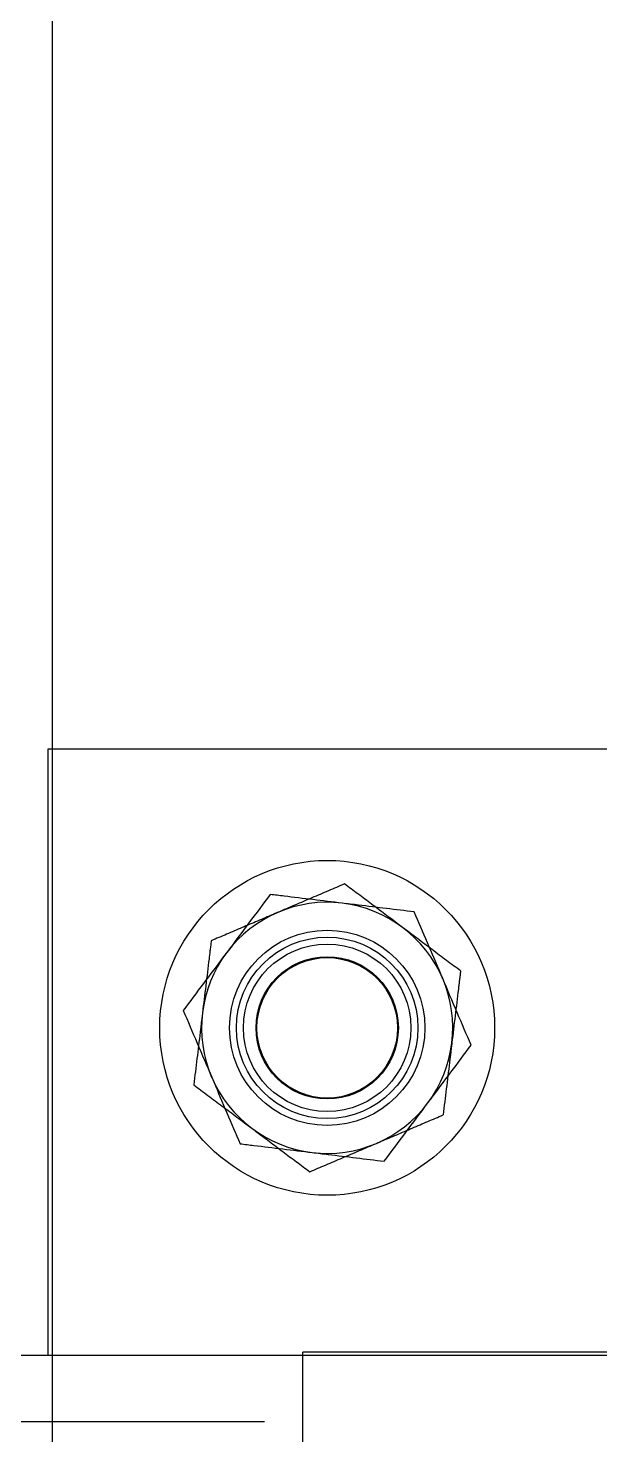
# Model space of a CAD drawing. Header units: metres. Extents: x 0 to 21025, y 0 to 14850.
# Drawn here: x 2382.4 to 2423.3, y 9330.5 to 9431.3 of the extents above; entities that cross this region are included whole.
import ezdxf

# ---------------------------------------------------------------- set-up
doc = ezdxf.new("R2010")
doc.units = ezdxf.units.M
doc.header["$LTSCALE"] = 25
doc.linetypes.add('HIDDEN2', pattern=[4.7625, 3.175, -1.5875])
for name, color, linetype in [('SL1', 8, 'Continuous'), ('SL4', 4, 'Continuous'), ('ST1', 7, 'HIDDEN2')]:
    doc.layers.add(name, color=color, linetype=linetype)

msp = doc.modelspace()

# ---------------------------------------------------------------- linework, layer by layer
at = {"layer": 'SL1'}
for p, q in [((2384.087, 9892.874), (2384.087, 9379.634)), ((2384.087, 9379.634), (2384.087, 9003.134))]:
    msp.add_line(p, q, dxfattribs=at)
at = {"layer": 'SL4'}
for p, q in [((2383.802, 9336.149), (2383.802, 9379.634)), ((2383.802, 9379.634), (2483.802, 9379.634)), ((2465.552, 9336.384), (2402.052, 9336.384)), ((2402.052, 9336.149), (2402.052, 9336.384)), ((2875.564, 9336.149), (1925.562, 9336.149))]:
    msp.add_line(p, q, dxfattribs=at)
for start, end in [(83.09764, 143.09764), (23.09764, 83.09764), (143.09764, 203.09764), (323.09764, 23.09764), (203.09764, 263.09764), (263.09764, 323.09764)]:
    msp.add_arc((2403.802, 9359.634), 9, start, end, dxfattribs=at)
for points, knots in [([(2399.725, 9369.193), (2399.218, 9368.518), (2398.195, 9367.156), (2397.138, 9365.748), (2396.605, 9365.038)], [0, 0, 0, 0, 0.495458, 1, 1, 1, 1]), ([(2404.883, 9368.568), (2403.48, 9368.738), (2401.734, 9368.95), (2400.054, 9369.153), (2399.725, 9369.193)], [0, 0, 0, 0, 0.8036473, 1, 1, 1, 1]), ([(2410.042, 9367.944), (2408.715, 9368.105), (2407.013, 9368.311), (2405.268, 9368.522), (2404.883, 9368.568)], [0, 0, 0, 0, 0.7796361, 1, 1, 1, 1]), ([(2412.08, 9363.164), (2412.032, 9363.278), (2411.666, 9364.136), (2410.976, 9365.753), (2410.355, 9367.209), (2410.042, 9367.944)], [0, 0, 0, 0, 0.07009003, 0.53078443, 1, 1, 1, 1]), ([(2396.605, 9365.038), (2396.531, 9364.939), (2395.971, 9364.193), (2394.915, 9362.787), (2393.964, 9361.521), (2393.485, 9360.882)], [0, 0, 0, 0, 0.07009, 0.5307844, 1, 1, 1, 1]), ([(2414.119, 9358.385), (2413.788, 9359.161), (2413.119, 9360.728), (2412.429, 9362.347), (2412.08, 9363.164)], [0, 0, 0, 0, 0.495458, 1, 1, 1, 1]), ([(2393.485, 9360.882), (2393.816, 9360.106), (2394.484, 9358.54), (2395.175, 9356.92), (2395.523, 9356.103)], [0, 0, 0, 0, 0.495458, 1, 1, 1, 1]), ([(2410.999, 9354.229), (2411.073, 9354.328), (2411.633, 9355.074), (2412.689, 9356.48), (2413.639, 9357.746), (2414.119, 9358.385)], [0, 0, 0, 0, 0.07009, 0.5307844, 1, 1, 1, 1]), ([(2395.523, 9356.103), (2395.571, 9355.99), (2395.937, 9355.132), (2396.627, 9353.514), (2397.248, 9352.058), (2397.562, 9351.323)], [0, 0, 0, 0, 0.07009, 0.5307844, 1, 1, 1, 1]), ([(2407.879, 9350.074), (2408.385, 9350.749), (2409.408, 9352.111), (2410.465, 9353.519), (2410.999, 9354.229)], [0, 0, 0, 0, 0.495458, 1, 1, 1, 1]), ([(2397.562, 9351.323), (2397.891, 9351.283), (2399.57, 9351.08), (2401.317, 9350.869), (2402.72, 9350.699)], [0, 0, 0, 0, 0.1963527, 1, 1, 1, 1]), ([(2402.72, 9350.699), (2403.105, 9350.652), (2404.85, 9350.441), (2406.552, 9350.235), (2407.879, 9350.074)], [0, 0, 0, 0, 0.2203639, 1, 1, 1, 1])]:
    msp.add_open_spline(points, degree=3, knots=knots, dxfattribs=at)
at = {"layer": 'ST1'}
for p, q in [((2383.802, 9229.634), (2383.802, 9336.149)), ((2402.052, 9261.149), (2402.052, 9336.149)), ((2875.564, 9331.386), (1875.564, 9331.386))]:
    msp.add_line(p, q, dxfattribs=at)
for radius in [12, 7, 6.5, 6, 5.1, 5.036]:
    msp.add_circle((2403.802, 9359.634), radius, dxfattribs=at)
for points, knots in [([(2405.051, 9369.951), (2404.274, 9369.62), (2402.708, 9368.951), (2401.088, 9368.261), (2400.271, 9367.912)], [0, 0, 0, 0, 0.49545796, 1, 1, 1, 1]), ([(2409.206, 9366.831), (2409.107, 9366.904), (2408.361, 9367.465), (2406.955, 9368.52), (2405.689, 9369.471), (2405.051, 9369.951)], [0, 0, 0, 0, 0.07009, 0.5307844, 1, 1, 1, 1]), ([(2400.271, 9367.912), (2400.158, 9367.864), (2399.3, 9367.498), (2397.682, 9366.808), (2396.226, 9366.187), (2395.491, 9365.874)], [0, 0, 0, 0, 0.07009, 0.5307844, 1, 1, 1, 1]), ([(2413.361, 9363.71), (2412.686, 9364.217), (2411.324, 9365.24), (2409.916, 9366.297), (2409.206, 9366.831)], [0, 0, 0, 0, 0.495458, 1, 1, 1, 1]), ([(2395.491, 9365.874), (2395.439, 9365.441), (2395.235, 9363.759), (2395.024, 9362.012), (2394.867, 9360.715)], [0, 0, 0, 0, 0.2575513, 1, 1, 1, 1]), ([(2413.361, 9363.71), (2413.308, 9363.277), (2413.105, 9361.596), (2412.893, 9359.849), (2412.736, 9358.552)], [0, 0, 0, 0, 0.2575513, 1, 1, 1, 1]), ([(2394.867, 9360.715), (2394.81, 9360.246), (2394.599, 9358.5), (2394.393, 9356.8), (2394.242, 9355.557)], [0, 0, 0, 0, 0.2686336, 1, 1, 1, 1]), ([(2412.736, 9358.552), (2412.68, 9358.083), (2412.468, 9356.337), (2412.262, 9354.637), (2412.112, 9353.393)], [0, 0, 0, 0, 0.2686336, 1, 1, 1, 1]), ([(2394.242, 9355.557), (2394.917, 9355.05), (2396.279, 9354.027), (2397.687, 9352.97), (2398.398, 9352.437)], [0, 0, 0, 0, 0.495458, 1, 1, 1, 1]), ([(2398.398, 9352.437), (2398.496, 9352.363), (2399.242, 9351.803), (2400.648, 9350.747), (2401.914, 9349.796), (2402.553, 9349.317)], [0, 0, 0, 0, 0.07009, 0.5307844, 1, 1, 1, 1]), ([(2407.332, 9351.355), (2407.446, 9351.403), (2408.304, 9351.769), (2409.921, 9352.459), (2411.377, 9353.08), (2412.112, 9353.393)], [0, 0, 0, 0, 0.07009, 0.5307844, 1, 1, 1, 1]), ([(2402.553, 9349.317), (2403.329, 9349.648), (2404.896, 9350.316), (2406.515, 9351.007), (2407.332, 9351.355)], [0, 0, 0, 0, 0.495458, 1, 1, 1, 1])]:
    msp.add_open_spline(points, degree=3, knots=knots, dxfattribs=at)

doc.saveas('drawing.dxf')
